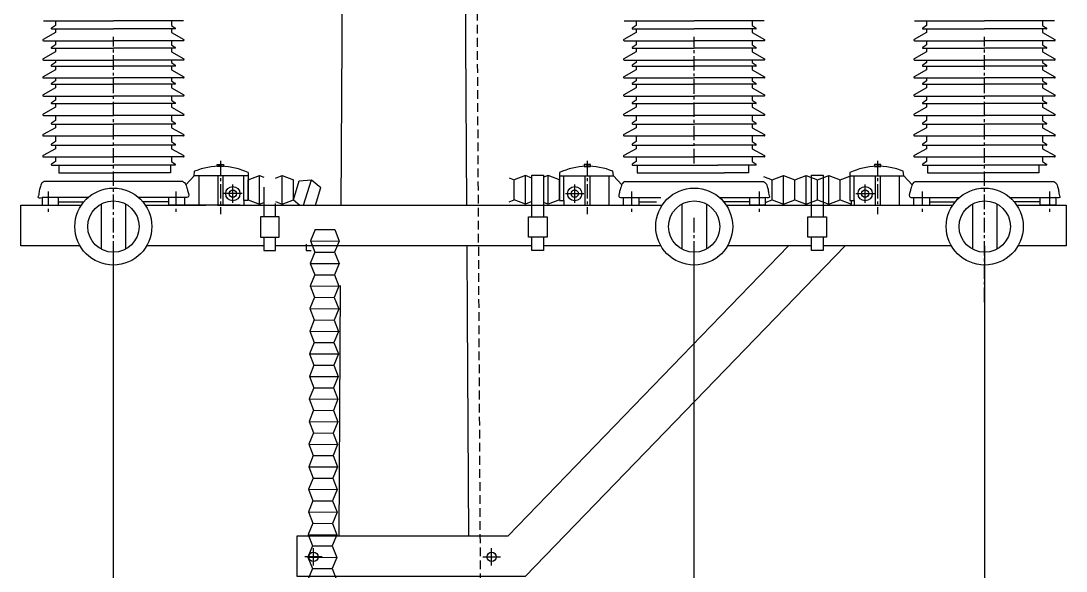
# Model space of a CAD drawing. Header units: inches. Extents: x -246336 to 136055, y -106871 to 69513.
# Drawn here: x -2405 to -606, y 66343 to 67291 of the extents above; entities that cross this region are included whole.
import ezdxf

# ---------------------------------------------------------------- set-up
doc = ezdxf.new("R2010")
doc.units = ezdxf.units.IN
doc.header["$MEASUREMENT"] = 0
doc.linetypes.add('CENTER', pattern=[2, 1.25, -0.25, 0.25, -0.25])
doc.linetypes.add('DASHED', pattern=[0.75, 0.5, -0.25])
doc.layers.add('Layer1', color=7, linetype='Continuous')
doc.layers.add('XA-TT1', color=7, linetype='Continuous')

# ---------------------------------------------------------------- blocks, each defined once
blk = doc.blocks.new('A$C7E9813FF')
at = {"layer": 'XA-TT1', "color": 251}
for p, q in [((7.7, 1128.8), (0, 1109.3)), ((7.7, 1128.8), (41.7, 1128.8)), ((7.7, 1128.8), (41.7, 1128.8)), ((41.7, 1128.8), (49.5, 1109.3)), ((0, 1109.3), (7.7, 1089.9)), ((0, 1109.3), (49.5, 1109.3)), ((49.5, 1109.3), (41.7, 1089.9)), ((7.7, 1089.9), (0, 1070.4)), ((7.7, 1089.9), (41.7, 1089.9)), ((7.7, 1089.9), (41.7, 1089.9)), ((41.7, 1089.9), (49.5, 1070.4)), ((0, 1070.4), (7.7, 1051)), ((0, 1070.4), (49.5, 1070.4)), ((49.5, 1070.4), (41.7, 1051)), ((7.7, 1051), (0, 1031.5)), ((7.7, 1051), (41.7, 1051)), ((7.7, 1051), (41.7, 1051)), ((41.7, 1051), (49.5, 1031.5)), ((0, 1031.5), (7.7, 1012)), ((0, 1031.5), (49.5, 1031.5)), ((49.5, 1031.5), (41.7, 1012)), ((7.7, 1012), (0, 992.6)), ((7.7, 1012), (41.7, 1012)), ((7.7, 1012), (41.7, 1012)), ((41.7, 1012), (49.5, 992.6)), ((0, 992.6), (7.7, 973.1)), ((0, 992.6), (49.5, 992.6)), ((49.5, 992.6), (41.7, 973.1)), ((7.7, 973.1), (0, 953.6)), ((7.7, 973.1), (41.7, 973.1)), ((7.7, 973.1), (41.7, 973.1)), ((41.7, 973.1), (49.5, 953.6)), ((0, 953.6), (7.7, 934.2)), ((0, 953.6), (49.5, 953.6)), ((49.5, 953.6), (41.7, 934.2)), ((7.7, 934.2), (0, 914.7)), ((7.7, 934.2), (41.7, 934.2)), ((7.7, 934.2), (41.7, 934.2)), ((41.7, 934.2), (49.5, 914.7)), ((0, 914.7), (7.7, 895.3)), ((0, 914.7), (49.5, 914.7)), ((49.5, 914.7), (41.7, 895.3)), ((7.7, 895.3), (0, 875.8)), ((7.7, 895.3), (41.7, 895.3)), ((7.7, 895.3), (41.7, 895.3)), ((41.7, 895.3), (49.5, 875.8)), ((0, 875.8), (7.7, 856.3)), ((0, 875.8), (49.5, 875.8)), ((49.5, 875.8), (41.7, 856.3)), ((7.7, 856.3), (0, 836.9)), ((7.7, 856.3), (41.7, 856.3)), ((7.7, 856.3), (41.7, 856.3)), ((41.7, 856.3), (49.5, 836.9)), ((0, 836.9), (7.7, 817.4)), ((0, 836.9), (49.5, 836.9)), ((49.5, 836.9), (41.7, 817.4)), ((7.7, 817.4), (0, 797.9)), ((7.7, 817.4), (41.7, 817.4)), ((7.7, 817.4), (41.7, 817.4)), ((41.7, 817.4), (49.5, 797.9)), ((0, 797.9), (7.7, 778.5)), ((0, 797.9), (49.5, 797.9)), ((49.5, 797.9), (41.7, 778.5)), ((7.7, 778.5), (0, 759)), ((7.7, 778.5), (41.7, 778.5)), ((7.7, 778.5), (41.7, 778.5)), ((41.7, 778.5), (49.5, 759)), ((0, 759), (7.7, 739.6)), ((0, 759), (49.5, 759)), ((49.5, 759), (41.7, 739.6)), ((7.7, 739.6), (0, 720.1)), ((7.7, 739.6), (41.7, 739.6)), ((7.7, 739.6), (41.7, 739.6)), ((41.7, 739.6), (49.5, 720.1)), ((0, 720.1), (7.7, 700.6)), ((0, 720.1), (49.5, 720.1)), ((49.5, 720.1), (41.7, 700.6)), ((7.7, 700.6), (0, 681.2)), ((7.7, 700.6), (41.7, 700.6)), ((7.7, 700.6), (41.7, 700.6)), ((41.7, 700.6), (49.5, 681.2)), ((0, 681.2), (7.7, 661.7)), ((0, 681.2), (49.5, 681.2)), ((49.5, 681.2), (41.7, 661.7)), ((7.7, 661.7), (0, 642.2)), ((7.7, 661.7), (41.7, 661.7)), ((7.7, 661.7), (41.7, 661.7)), ((41.7, 661.7), (49.5, 642.2)), ((0, 642.2), (7.7, 622.8)), ((0, 642.2), (49.5, 642.2)), ((49.5, 642.2), (41.7, 622.8)), ((7.7, 622.8), (0, 603.3)), ((7.7, 622.8), (41.7, 622.8)), ((7.7, 622.8), (41.7, 622.8)), ((41.7, 622.8), (49.5, 603.3)), ((0, 603.3), (7.7, 583.9)), ((0, 603.3), (49.5, 603.3)), ((49.5, 603.3), (41.7, 583.9)), ((7.7, 583.9), (0, 564.4)), ((7.7, 583.9), (41.7, 583.9)), ((7.7, 583.9), (41.7, 583.9)), ((41.7, 583.9), (49.5, 564.4)), ((0, 564.4), (7.7, 544.9)), ((0, 564.4), (49.5, 564.4)), ((49.5, 564.4), (41.7, 544.9)), ((7.7, 544.9), (0, 525.5)), ((7.7, 544.9), (41.7, 544.9)), ((7.7, 544.9), (41.7, 544.9)), ((41.7, 544.9), (49.5, 525.5)), ((0, 525.5), (7.7, 506)), ((0, 525.5), (49.5, 525.5)), ((49.5, 525.5), (41.7, 506)), ((7.7, 506), (0, 486.6)), ((7.7, 506), (41.7, 506)), ((7.7, 506), (41.7, 506)), ((41.7, 506), (49.5, 486.6)), ((0, 486.6), (7.7, 467.1)), ((0, 486.6), (49.5, 486.6)), ((49.5, 486.6), (41.7, 467.1)), ((7.7, 467.1), (0, 447.6)), ((7.7, 467.1), (41.7, 467.1)), ((7.7, 467.1), (41.7, 467.1)), ((41.7, 467.1), (49.5, 447.6)), ((0, 447.6), (7.7, 428.2)), ((0, 447.6), (49.5, 447.6)), ((49.5, 447.6), (41.7, 428.2)), ((7.7, 428.2), (0, 408.7)), ((7.7, 428.2), (41.7, 428.2)), ((7.7, 428.2), (41.7, 428.2)), ((41.7, 428.2), (49.5, 408.7)), ((0, 408.7), (7.7, 389.2)), ((0, 408.7), (49.5, 408.7)), ((49.5, 408.7), (41.7, 389.2)), ((7.7, 389.2), (0, 369.8)), ((7.7, 389.2), (41.7, 389.2)), ((7.7, 389.2), (41.7, 389.2)), ((41.7, 389.2), (49.5, 369.8)), ((0, 369.8), (7.7, 350.3)), ((0, 369.8), (49.5, 369.8)), ((49.5, 369.8), (41.7, 350.3)), ((7.7, 350.3), (0, 330.9)), ((7.7, 350.3), (41.7, 350.3)), ((7.7, 350.3), (41.7, 350.3)), ((41.7, 350.3), (49.5, 330.9)), ((0, 330.9), (7.7, 311.4)), ((0, 330.9), (49.5, 330.9)), ((49.5, 330.9), (41.7, 311.4)), ((7.7, 311.4), (0, 291.9)), ((7.7, 311.4), (41.7, 311.4)), ((7.7, 311.4), (41.7, 311.4)), ((41.7, 311.4), (49.5, 291.9)), ((0, 291.9), (49.5, 291.9)), ((0, 291.9), (7.7, 272.5)), ((49.5, 291.9), (41.7, 272.5)), ((7.7, 272.5), (0, 253)), ((7.7, 272.5), (41.7, 272.5)), ((7.7, 272.5), (41.7, 272.5)), ((41.7, 272.5), (49.5, 253)), ((0, 253), (7.7, 233.5)), ((0, 253), (49.5, 253)), ((49.5, 253), (41.7, 233.5)), ((7.7, 233.5), (0, 214.1)), ((7.7, 233.5), (41.7, 233.5)), ((7.7, 233.5), (41.7, 233.5)), ((41.7, 233.5), (49.5, 214.1)), ((0, 214.1), (7.7, 194.6)), ((0, 214.1), (49.5, 214.1)), ((49.5, 214.1), (41.7, 194.6)), ((7.7, 194.6), (0, 175.2)), ((7.7, 194.6), (41.7, 194.6)), ((7.7, 194.6), (41.7, 194.6)), ((41.7, 194.6), (49.5, 175.2)), ((0, 175.2), (7.7, 155.7)), ((0, 175.2), (49.5, 175.2)), ((49.5, 175.2), (41.7, 155.7)), ((7.7, 155.7), (0, 136.2)), ((7.7, 155.7), (41.7, 155.7)), ((7.7, 155.7), (41.7, 155.7)), ((41.7, 155.7), (49.5, 136.2)), ((0, 136.2), (7.7, 116.8)), ((0, 136.2), (49.5, 136.2)), ((49.5, 136.2), (41.7, 116.8)), ((7.7, 116.8), (0, 97.3)), ((7.7, 116.8), (41.7, 116.8)), ((7.7, 116.8), (41.7, 116.8)), ((41.7, 116.8), (49.5, 97.3)), ((0, 97.3), (7.7, 77.8)), ((0, 97.3), (49.5, 97.3)), ((49.5, 97.3), (41.7, 77.8)), ((7.7, 77.8), (0, 58.4)), ((7.7, 77.8), (41.7, 77.8)), ((7.7, 77.8), (41.7, 77.8)), ((41.7, 77.8), (49.5, 58.4)), ((0, 58.4), (7.7, 38.9)), ((0, 58.4), (49.5, 58.4)), ((49.5, 58.4), (41.7, 38.9)), ((7.7, 38.9), (0, 19.5)), ((7.7, 38.9), (41.7, 38.9)), ((7.7, 38.9), (41.7, 38.9)), ((41.7, 38.9), (49.5, 19.5)), ((0, 19.5), (7.7, 0)), ((0, 19.5), (49.5, 19.5)), ((49.5, 19.5), (41.7, 0)), ((7.7, 0), (41.7, 0)), ((7.7, 0), (41.7, 0))]:
    blk.add_line(p, q, dxfattribs=at)

msp = doc.modelspace()

# ---------------------------------------------------------------- linework, layer by layer
at = {"layer": 'Layer1', "color": 8, "linetype": 'Continuous'}
for p, q in [((-2366.545, 67291.133), (-2246.043, 67291.133)), ((-2345.865, 67283.43), (-2352.646, 67278.804)), ((-2345.865, 67291.133), (-2345.865, 67283.43)), ((-2125.54, 67291.133), (-2246.043, 67291.133)), ((-2146.22, 67291.133), (-2146.22, 67283.43)), ((-2146.22, 67283.43), (-2139.439, 67278.804)), ((-1366.545, 67291.133), (-1246.043, 67291.133)), ((-1345.865, 67283.43), (-1352.646, 67278.804)), ((-1345.865, 67291.133), (-1345.865, 67283.43)), ((-1125.54, 67291.133), (-1246.043, 67291.133)), ((-1146.22, 67291.133), (-1146.22, 67283.43)), ((-1146.22, 67283.43), (-1139.439, 67278.804)), ((-866.545, 67291.133), (-746.043, 67291.133)), ((-845.865, 67283.43), (-852.646, 67278.804)), ((-845.865, 67291.133), (-845.865, 67283.43)), ((-625.54, 67291.133), (-746.043, 67291.133)), ((-646.22, 67291.133), (-646.22, 67283.43)), ((-646.22, 67283.43), (-639.439, 67278.804)), ((-2345.865, 67270.951), (-2367.122, 67259.235)), ((-2352.197, 67277.349), (-2246.043, 67277.349)), ((-2345.865, 67277.349), (-2345.865, 67270.951)), ((-2139.888, 67277.349), (-2246.043, 67277.349)), ((-2146.22, 67277.349), (-2146.22, 67270.951)), ((-2146.22, 67270.951), (-2124.963, 67259.235)), ((-1345.865, 67270.951), (-1367.122, 67259.235)), ((-1352.197, 67277.349), (-1246.043, 67277.349)), ((-1345.865, 67277.349), (-1345.865, 67270.951)), ((-1139.888, 67277.349), (-1246.043, 67277.349)), ((-1146.22, 67277.349), (-1146.22, 67270.951)), ((-1146.22, 67270.951), (-1124.963, 67259.235)), ((-845.865, 67270.951), (-867.122, 67259.235)), ((-852.197, 67277.349), (-746.043, 67277.349)), ((-845.865, 67277.349), (-845.865, 67270.951)), ((-639.888, 67277.349), (-746.043, 67277.349)), ((-646.22, 67277.349), (-646.22, 67270.951)), ((-646.22, 67270.951), (-624.963, 67259.235)), ((-2366.545, 67256.994), (-2246.043, 67256.994)), ((-2345.865, 67250.183), (-2352.646, 67245.556)), ((-2345.865, 67256.994), (-2345.865, 67250.183)), ((-2125.54, 67256.994), (-2246.043, 67256.994)), ((-2146.22, 67256.994), (-2146.22, 67250.183)), ((-2146.22, 67250.183), (-2139.439, 67245.556)), ((-1366.545, 67256.994), (-1246.043, 67256.994)), ((-1345.865, 67250.183), (-1352.646, 67245.556)), ((-1345.865, 67256.994), (-1345.865, 67250.183)), ((-1125.54, 67256.994), (-1246.043, 67256.994)), ((-1146.22, 67256.994), (-1146.22, 67250.183)), ((-1146.22, 67250.183), (-1139.439, 67245.556)), ((-866.545, 67256.994), (-746.043, 67256.994)), ((-845.865, 67250.183), (-852.646, 67245.556)), ((-845.865, 67256.994), (-845.865, 67250.183)), ((-625.54, 67256.994), (-746.043, 67256.994)), ((-646.22, 67256.994), (-646.22, 67250.183)), ((-646.22, 67250.183), (-639.439, 67245.556)), ((-2345.865, 67237.704), (-2367.122, 67225.988)), ((-2352.197, 67244.102), (-2246.043, 67244.102)), ((-2345.865, 67244.102), (-2345.865, 67237.704)), ((-2139.888, 67244.102), (-2246.043, 67244.102)), ((-2146.22, 67244.102), (-2146.22, 67237.704)), ((-2146.22, 67237.704), (-2124.963, 67225.988)), ((-1345.865, 67237.704), (-1367.122, 67225.988)), ((-1352.197, 67244.102), (-1246.043, 67244.102)), ((-1345.865, 67244.102), (-1345.865, 67237.704)), ((-1139.888, 67244.102), (-1246.043, 67244.102)), ((-1146.22, 67244.102), (-1146.22, 67237.704)), ((-1146.22, 67237.704), (-1124.963, 67225.988)), ((-845.865, 67237.704), (-867.122, 67225.988)), ((-852.197, 67244.102), (-746.043, 67244.102)), ((-845.865, 67244.102), (-845.865, 67237.704)), ((-639.888, 67244.102), (-746.043, 67244.102)), ((-646.22, 67244.102), (-646.22, 67237.704)), ((-646.22, 67237.704), (-624.963, 67225.988)), ((-2366.545, 67223.747), (-2246.043, 67223.747)), ((-2345.865, 67219.24), (-2352.646, 67214.613)), ((-2352.197, 67213.159), (-2246.043, 67213.159)), ((-2345.865, 67223.747), (-2345.865, 67219.24)), ((-2345.865, 67213.159), (-2345.865, 67206.761)), ((-2125.54, 67223.747), (-2246.043, 67223.747)), ((-2139.888, 67213.159), (-2246.043, 67213.159)), ((-2146.22, 67223.747), (-2146.22, 67219.24)), ((-2146.22, 67219.24), (-2139.439, 67214.613)), ((-2146.22, 67213.159), (-2146.22, 67206.761)), ((-1366.545, 67223.747), (-1246.043, 67223.747)), ((-1345.865, 67219.24), (-1352.646, 67214.613)), ((-1352.197, 67213.159), (-1246.043, 67213.159)), ((-1345.865, 67223.747), (-1345.865, 67219.24)), ((-1345.865, 67213.159), (-1345.865, 67206.761)), ((-1125.54, 67223.747), (-1246.043, 67223.747)), ((-1139.888, 67213.159), (-1246.043, 67213.159)), ((-1146.22, 67223.747), (-1146.22, 67219.24)), ((-1146.22, 67219.24), (-1139.439, 67214.613)), ((-1146.22, 67213.159), (-1146.22, 67206.761)), ((-866.545, 67223.747), (-746.043, 67223.747)), ((-845.865, 67219.24), (-852.646, 67214.613)), ((-852.197, 67213.159), (-746.043, 67213.159)), ((-845.865, 67223.747), (-845.865, 67219.24)), ((-845.865, 67213.159), (-845.865, 67206.761)), ((-625.54, 67223.747), (-746.043, 67223.747)), ((-639.888, 67213.159), (-746.043, 67213.159)), ((-646.22, 67223.747), (-646.22, 67219.24)), ((-646.22, 67219.24), (-639.439, 67214.613)), ((-646.22, 67213.159), (-646.22, 67206.761)), ((-2345.865, 67206.761), (-2367.122, 67195.044)), ((-2366.545, 67192.804), (-2246.043, 67192.804)), ((-2345.865, 67192.804), (-2345.865, 67188.071)), ((-2125.54, 67192.804), (-2246.043, 67192.804)), ((-2146.22, 67206.761), (-2124.963, 67195.044)), ((-2146.22, 67192.804), (-2146.22, 67188.071)), ((-1345.865, 67206.761), (-1367.122, 67195.044)), ((-1366.545, 67192.804), (-1246.043, 67192.804)), ((-1345.865, 67192.804), (-1345.865, 67188.071)), ((-1125.54, 67192.804), (-1246.043, 67192.804)), ((-1146.22, 67206.761), (-1124.963, 67195.044)), ((-1146.22, 67192.804), (-1146.22, 67188.071)), ((-845.865, 67206.761), (-867.122, 67195.044)), ((-866.545, 67192.804), (-746.043, 67192.804)), ((-845.865, 67192.804), (-845.865, 67188.071)), ((-625.54, 67192.804), (-746.043, 67192.804)), ((-646.22, 67206.761), (-624.963, 67195.044)), ((-646.22, 67192.804), (-646.22, 67188.071)), ((-2345.865, 67175.593), (-2367.122, 67163.876)), ((-2345.865, 67188.071), (-2352.646, 67183.445)), ((-2352.197, 67181.991), (-2246.043, 67181.991)), ((-2345.865, 67181.991), (-2345.865, 67175.593)), ((-2139.888, 67181.991), (-2246.043, 67181.991)), ((-2146.22, 67188.071), (-2139.439, 67183.445)), ((-2146.22, 67181.991), (-2146.22, 67175.593)), ((-2146.22, 67175.593), (-2124.963, 67163.876)), ((-1345.865, 67175.593), (-1367.122, 67163.876)), ((-1345.865, 67188.071), (-1352.646, 67183.445)), ((-1352.197, 67181.991), (-1246.043, 67181.991)), ((-1345.865, 67181.991), (-1345.865, 67175.593)), ((-1139.888, 67181.991), (-1246.043, 67181.991)), ((-1146.22, 67188.071), (-1139.439, 67183.445)), ((-1146.22, 67181.991), (-1146.22, 67175.593)), ((-1146.22, 67175.593), (-1124.963, 67163.876)), ((-845.865, 67175.593), (-867.122, 67163.876)), ((-845.865, 67188.071), (-852.646, 67183.445)), ((-852.197, 67181.991), (-746.043, 67181.991)), ((-845.865, 67181.991), (-845.865, 67175.593)), ((-639.888, 67181.991), (-746.043, 67181.991)), ((-646.22, 67188.071), (-639.439, 67183.445)), ((-646.22, 67181.991), (-646.22, 67175.593)), ((-646.22, 67175.593), (-624.963, 67163.876)), ((-2366.545, 67161.636), (-2246.043, 67161.636)), ((-2345.865, 67161.636), (-2345.865, 67154.824)), ((-2125.54, 67161.636), (-2246.043, 67161.636)), ((-2146.22, 67161.636), (-2146.22, 67154.824)), ((-1366.545, 67161.636), (-1246.043, 67161.636)), ((-1345.865, 67161.636), (-1345.865, 67154.824)), ((-1125.54, 67161.636), (-1246.043, 67161.636)), ((-1146.22, 67161.636), (-1146.22, 67154.824)), ((-866.545, 67161.636), (-746.043, 67161.636)), ((-845.865, 67161.636), (-845.865, 67154.824)), ((-625.54, 67161.636), (-746.043, 67161.636)), ((-646.22, 67161.636), (-646.22, 67154.824)), ((-2345.865, 67142.346), (-2367.122, 67130.629)), ((-2345.865, 67154.824), (-2352.646, 67150.198)), ((-2352.197, 67148.744), (-2246.043, 67148.744)), ((-2345.865, 67148.744), (-2345.865, 67142.346)), ((-2139.888, 67148.744), (-2246.043, 67148.744)), ((-2146.22, 67154.824), (-2139.439, 67150.198)), ((-2146.22, 67148.744), (-2146.22, 67142.346)), ((-2146.22, 67142.346), (-2124.963, 67130.629)), ((-1345.865, 67142.346), (-1367.122, 67130.629)), ((-1345.865, 67154.824), (-1352.646, 67150.198)), ((-1352.197, 67148.744), (-1246.043, 67148.744)), ((-1345.865, 67148.744), (-1345.865, 67142.346)), ((-1139.888, 67148.744), (-1246.043, 67148.744)), ((-1146.22, 67154.824), (-1139.439, 67150.198)), ((-1146.22, 67148.744), (-1146.22, 67142.346)), ((-1146.22, 67142.346), (-1124.963, 67130.629)), ((-845.865, 67142.346), (-867.122, 67130.629)), ((-845.865, 67154.824), (-852.646, 67150.198)), ((-852.197, 67148.744), (-746.043, 67148.744)), ((-845.865, 67148.744), (-845.865, 67142.346)), ((-639.888, 67148.744), (-746.043, 67148.744)), ((-646.22, 67154.824), (-639.439, 67150.198)), ((-646.22, 67148.744), (-646.22, 67142.346)), ((-646.22, 67142.346), (-624.963, 67130.629)), ((-2366.545, 67128.388), (-2246.043, 67128.388)), ((-2345.865, 67127.953), (-2345.865, 67119.495)), ((-2125.54, 67128.388), (-2246.043, 67128.388)), ((-2146.22, 67127.953), (-2146.22, 67119.495)), ((-1366.545, 67128.388), (-1246.043, 67128.388)), ((-1345.865, 67127.953), (-1345.865, 67119.495)), ((-1125.54, 67128.388), (-1246.043, 67128.388)), ((-1146.22, 67127.953), (-1146.22, 67119.495)), ((-866.545, 67128.388), (-746.043, 67128.388)), ((-845.865, 67127.953), (-845.865, 67119.495)), ((-625.54, 67128.388), (-746.043, 67128.388)), ((-646.22, 67127.953), (-646.22, 67119.495)), ((-2345.865, 67107.017), (-2367.122, 67095.3)), ((-2345.865, 67119.495), (-2352.646, 67114.869)), ((-2352.197, 67113.415), (-2246.043, 67113.415)), ((-2345.865, 67113.415), (-2345.865, 67107.017)), ((-2139.888, 67113.415), (-2246.043, 67113.415)), ((-2146.22, 67119.495), (-2139.439, 67114.869)), ((-2146.22, 67113.415), (-2146.22, 67107.017)), ((-2146.22, 67107.017), (-2124.963, 67095.3)), ((-1345.865, 67107.017), (-1367.122, 67095.3)), ((-1345.865, 67119.495), (-1352.646, 67114.869)), ((-1352.197, 67113.415), (-1246.043, 67113.415)), ((-1345.865, 67113.415), (-1345.865, 67107.017)), ((-1139.888, 67113.415), (-1246.043, 67113.415)), ((-1146.22, 67119.495), (-1139.439, 67114.869)), ((-1146.22, 67113.415), (-1146.22, 67107.017)), ((-1146.22, 67107.017), (-1124.963, 67095.3)), ((-845.865, 67107.017), (-867.122, 67095.3)), ((-845.865, 67119.495), (-852.646, 67114.869)), ((-852.197, 67113.415), (-746.043, 67113.415)), ((-845.865, 67113.415), (-845.865, 67107.017)), ((-639.888, 67113.415), (-746.043, 67113.415)), ((-646.22, 67119.495), (-639.439, 67114.869)), ((-646.22, 67113.415), (-646.22, 67107.017)), ((-646.22, 67107.017), (-624.963, 67095.3)), ((-2366.545, 67093.059), (-2246.043, 67093.059)), ((-2345.865, 67093.059), (-2345.865, 67083.249)), ((-2125.54, 67093.059), (-2246.043, 67093.059)), ((-2146.22, 67093.059), (-2146.22, 67083.249)), ((-1366.545, 67093.059), (-1246.043, 67093.059)), ((-1345.865, 67093.059), (-1345.865, 67083.249)), ((-1125.54, 67093.059), (-1246.043, 67093.059)), ((-1146.22, 67093.059), (-1146.22, 67083.249)), ((-866.545, 67093.059), (-746.043, 67093.059)), ((-845.865, 67093.059), (-845.865, 67083.249)), ((-625.54, 67093.059), (-746.043, 67093.059)), ((-646.22, 67093.059), (-646.22, 67083.249)), ((-2345.865, 67070.77), (-2367.122, 67059.054)), ((-2345.865, 67083.249), (-2352.646, 67078.622)), ((-2352.197, 67077.168), (-2246.043, 67077.168)), ((-2345.865, 67077.168), (-2345.865, 67070.77)), ((-2139.888, 67077.168), (-2246.043, 67077.168)), ((-2146.22, 67083.249), (-2139.439, 67078.622)), ((-2146.22, 67077.168), (-2146.22, 67070.77)), ((-2146.22, 67070.77), (-2124.963, 67059.054)), ((-1345.865, 67070.77), (-1367.122, 67059.054)), ((-1345.865, 67083.249), (-1352.646, 67078.622)), ((-1352.197, 67077.168), (-1246.043, 67077.168)), ((-1345.865, 67077.168), (-1345.865, 67070.77)), ((-1139.888, 67077.168), (-1246.043, 67077.168)), ((-1146.22, 67083.249), (-1139.439, 67078.622)), ((-1146.22, 67077.168), (-1146.22, 67070.77)), ((-1146.22, 67070.77), (-1124.963, 67059.054)), ((-845.865, 67070.77), (-867.122, 67059.054)), ((-845.865, 67083.249), (-852.646, 67078.622)), ((-852.197, 67077.168), (-746.043, 67077.168)), ((-845.865, 67077.168), (-845.865, 67070.77)), ((-639.888, 67077.168), (-746.043, 67077.168)), ((-646.22, 67083.249), (-639.439, 67078.622)), ((-646.22, 67077.168), (-646.22, 67070.77)), ((-646.22, 67070.77), (-624.963, 67059.054)), ((-2366.545, 67056.813), (-2246.043, 67056.813)), ((-2345.865, 67048.837), (-2352.646, 67044.211)), ((-2345.865, 67056.813), (-2345.865, 67048.837)), ((-2125.54, 67056.813), (-2246.043, 67056.813)), ((-2146.22, 67056.813), (-2146.22, 67048.837)), ((-2146.22, 67048.837), (-2139.439, 67044.211)), ((-1366.545, 67056.813), (-1246.043, 67056.813)), ((-1345.865, 67048.837), (-1352.646, 67044.211)), ((-1345.865, 67056.813), (-1345.865, 67048.837)), ((-1222.218, 67056.813), (-1246.043, 67056.813)), ((-1125.54, 67056.813), (-1222.218, 67056.813)), ((-1146.22, 67056.813), (-1146.22, 67048.837)), ((-1146.22, 67048.837), (-1139.439, 67044.211)), ((-866.545, 67056.813), (-746.043, 67056.813)), ((-845.865, 67048.837), (-852.646, 67044.211)), ((-845.865, 67056.813), (-845.865, 67048.837)), ((-625.54, 67056.813), (-746.043, 67056.813)), ((-646.22, 67056.813), (-646.22, 67048.837)), ((-646.22, 67048.837), (-639.439, 67044.211)), ((-2352.197, 67042.757), (-2246.043, 67042.757)), ((-2139.888, 67042.757), (-2246.043, 67042.757)), ((-1352.197, 67042.757), (-1205.467, 67042.757)), ((-1139.888, 67042.757), (-1205.467, 67042.757)), ((-852.197, 67042.757), (-746.043, 67042.757)), ((-639.888, 67042.757), (-746.043, 67042.757))]:
    msp.add_line(p, q, dxfattribs=at)
at = {"layer": 'Layer1', "color": 9, "linetype": 'CENTER', "ltscale": 20}
for p, q in [((-2246.043, 66806.926), (-2246.043, 67263.524)), ((-1246.043, 67045.654), (-1246.043, 67263.524)), ((-746.043, 66806.926), (-746.043, 67263.524)), ((-2061.643, 67050.18), (-2061.643, 66958.15)), ((-1430.442, 67050.18), (-1430.442, 66958.15)), ((-930.442, 67050.18), (-930.442, 66958.15)), ((-2358.027, 66997.315), (-2358.027, 66961.629)), ((-2138.389, 66997.315), (-2138.389, 66961.629)), ((-1353.696, 66997.315), (-1353.696, 66961.629)), ((-1134.058, 66997.315), (-1134.058, 66961.629)), ((-853.696, 66997.315), (-853.696, 66961.629)), ((-634.058, 66997.315), (-634.058, 66961.629)), ((-1246.043, 66806.926), (-1246.043, 66956.517))]:
    msp.add_line(p, q, dxfattribs=at)
at = {"layer": 'Layer1', "color": 9, "linetype": 'Continuous'}
for p, q in [((-2339.677, 67042.757), (-2339.677, 67029.287)), ((-2147.9, 67042.757), (-2147.9, 67029.287)), ((-2106.912, 67024.223), (-2106.124, 67032.089)), ((-1385.173, 67024.223), (-1385.961, 67032.089)), ((-1344.185, 67042.757), (-1344.185, 67029.287)), ((-1152.408, 67042.757), (-1152.408, 67029.287)), ((-885.173, 67024.223), (-885.961, 67032.089)), ((-844.185, 67042.757), (-844.185, 67029.287)), ((-652.408, 67042.757), (-652.408, 67029.287)), ((-2126.521, 67014.391), (-2365.274, 67014.391)), ((-2339.677, 67029.287), (-2246.043, 67029.287)), ((-2147.9, 67029.287), (-2246.043, 67029.287)), ((-2106.912, 67024.223), (-2121.302, 67008.833)), ((-2014.005, 67024.223), (-2106.912, 67024.223)), ((-2099.038, 67024.223), (-2099.038, 66973.881)), ((-2066.363, 67024.223), (-2066.363, 66973.881)), ((-2057.703, 67024.223), (-2057.703, 66973.881)), ((-2021.485, 66981.747), (-2021.485, 67024.223)), ((-2014.005, 67029.729), (-2014.005, 67024.223)), ((-2014.005, 67024.223), (-2014.005, 66981.747)), ((-1478.08, 67029.729), (-1478.08, 67024.223)), ((-1478.08, 67024.223), (-1478.08, 66981.747)), ((-1478.08, 67024.223), (-1385.173, 67024.223)), ((-1470.6, 66981.747), (-1470.6, 67024.223)), ((-1434.382, 67024.223), (-1434.382, 66973.881)), ((-1425.722, 67024.223), (-1425.722, 66973.881)), ((-1393.047, 67024.223), (-1393.047, 66973.881)), ((-1385.173, 67024.223), (-1370.783, 67008.833)), ((-1365.564, 67014.391), (-1204.423, 67014.391)), ((-1344.185, 67029.287), (-1193.71, 67029.287)), ((-1204.423, 67014.391), (-1126.811, 67014.391)), ((-1152.408, 67029.287), (-1193.71, 67029.287)), ((-978.08, 67029.729), (-978.08, 67024.223)), ((-978.08, 67024.223), (-885.173, 67024.223)), ((-978.08, 67024.223), (-978.08, 66981.747)), ((-970.6, 66981.747), (-970.6, 67024.223)), ((-934.382, 67024.223), (-934.382, 66973.881)), ((-925.722, 67024.223), (-925.722, 66973.881)), ((-893.047, 67024.223), (-893.047, 66973.881)), ((-885.173, 67024.223), (-870.783, 67008.833)), ((-865.564, 67014.391), (-626.811, 67014.391)), ((-844.185, 67029.287), (-746.043, 67029.287)), ((-652.408, 67029.287), (-746.043, 67029.287)), ((-2040.381, 66977.618), (-2040.381, 67009.474)), ((-1451.704, 66977.618), (-1451.704, 67009.474)), ((-951.704, 66977.618), (-951.704, 67009.474)), ((-2289.608, 66986.86), (-2368.423, 66986.86)), ((-2368.423, 66986.86), (-2368.423, 66973.881)), ((-2341.096, 66986.86), (-2341.096, 66973.881)), ((-2341.096, 66979.215), (-2297.064, 66979.215)), ((-2123.662, 66986.86), (-2202.477, 66986.86)), ((-2150.989, 66979.215), (-2195.021, 66979.215)), ((-2150.989, 66986.86), (-2150.989, 66973.881)), ((-2123.662, 66986.86), (-2123.662, 66973.881)), ((-2024.453, 66993.546), (-2056.309, 66993.546)), ((-2014.005, 66981.747), (-2021.485, 66981.747)), ((-2021.485, 66981.747), (-2021.485, 66973.881)), ((-1478.08, 66981.747), (-1470.6, 66981.747)), ((-1470.6, 66981.747), (-1470.6, 66973.881)), ((-1467.632, 66993.546), (-1435.776, 66993.546)), ((-1368.423, 66986.86), (-1368.423, 66973.881)), ((-1368.423, 66986.86), (-1303.373, 66986.86)), ((-1341.096, 66986.86), (-1341.096, 66973.881)), ((-1341.096, 66979.215), (-1310.827, 66979.215)), ((-1202.477, 66986.86), (-1123.662, 66986.86)), ((-1150.989, 66979.215), (-1195.021, 66979.215)), ((-1150.989, 66986.86), (-1150.989, 66973.881)), ((-1123.662, 66986.86), (-1123.662, 66973.881)), ((-978.08, 66981.747), (-970.6, 66981.747)), ((-970.6, 66981.747), (-970.6, 66973.881)), ((-967.632, 66993.546), (-935.776, 66993.546)), ((-868.423, 66986.86), (-789.423, 66986.86)), ((-868.423, 66986.86), (-868.423, 66973.881)), ((-841.096, 66986.86), (-841.096, 66973.881)), ((-841.096, 66979.215), (-796.879, 66979.215)), ((-702.291, 66986.86), (-623.662, 66986.86)), ((-650.989, 66979.215), (-694.836, 66979.215)), ((-650.989, 66986.86), (-650.989, 66973.881)), ((-623.662, 66986.86), (-623.662, 66973.881)), ((-2368.423, 66973.881), (-2341.096, 66973.881)), ((-2123.662, 66973.881), (-2150.989, 66973.881)), ((-2027.812, 66973.881), (-2143.404, 66973.881)), ((-1464.273, 66973.881), (-1348.681, 66973.881)), ((-1368.423, 66973.881), (-1341.096, 66973.881)), ((-1123.662, 66973.881), (-1150.989, 66973.881)), ((-964.273, 66973.881), (-848.681, 66973.881)), ((-868.423, 66973.881), (-841.096, 66973.881)), ((-623.662, 66973.881), (-650.989, 66973.881))]:
    msp.add_line(p, q, dxfattribs=at)
at = {"layer": 'Layer1', "color": 9, "linetype": 'Continuous', "const_width": 0.0122}
for points in [[(-2352.197, 67042.757), (-2365.564, 67042.757), (-2365.564, 67013.405)], [(-2139.888, 67042.757), (-2126.521, 67042.757), (-2126.521, 67014.391)], [(-1352.197, 67042.757), (-1365.564, 67042.757), (-1365.564, 67014.391)], [(-1139.888, 67042.757), (-1126.521, 67042.757), (-1126.521, 67013.405)], [(-852.197, 67042.757), (-865.564, 67042.757), (-865.564, 67014.391)], [(-639.888, 67042.757), (-626.521, 67042.757), (-626.521, 67013.405)]]:
    msp.add_lwpolyline(points, dxfattribs=at)
at = {"layer": 'Layer1', "color": 9, "linetype": 'Continuous'}
for points in [[(-2056.446, 67040.539), (-2067.544, 67040.539), (-2067.544, 67043.887), (-2056.446, 67043.887)], [(-1435.639, 67040.539), (-1424.541, 67040.539), (-1424.541, 67043.887), (-1435.639, 67043.887)], [(-935.639, 67040.539), (-924.541, 67040.539), (-924.541, 67043.887), (-935.639, 67043.887)]]:
    msp.add_lwpolyline(points, close=True, dxfattribs=at)
for centre, radius in [((-2040.381, 66993.546), 12.204), ((-2040.381, 66993.546), 6.293), ((-1451.704, 66993.546), 12.204), ((-1451.704, 66993.546), 6.293), ((-951.704, 66993.546), 12.204), ((-951.704, 66993.546), 6.293)]:
    msp.add_circle(centre, radius, dxfattribs=at)
at = {"layer": 'Layer1', "color": 8, "linetype": 'Continuous'}
for centre, radius, start, end in [((-2352.197, 67278.146), 0.796, 124.30449, 270), ((-2139.888, 67278.146), 0.796, 270, 55.69551), ((-1352.197, 67278.146), 0.796, 124.30449, 270), ((-1139.888, 67278.146), 0.796, 270, 55.69551), ((-852.197, 67278.146), 0.796, 124.30449, 270), ((-639.888, 67278.146), 0.796, 270, 55.69551), ((-2366.545, 67258.189), 1.195, 118.863239, 270), ((-2125.54, 67258.189), 1.195, 270, 61.136761), ((-1366.545, 67258.189), 1.195, 118.863239, 270), ((-1125.54, 67258.189), 1.195, 270, 61.136761), ((-866.545, 67258.189), 1.195, 118.863239, 270), ((-625.54, 67258.189), 1.195, 270, 61.136761), ((-2352.197, 67244.899), 0.796, 124.30449, 270), ((-2139.888, 67244.899), 0.796, 270, 55.69551), ((-1352.197, 67244.899), 0.796, 124.30449, 270), ((-1139.888, 67244.899), 0.796, 270, 55.69551), ((-852.197, 67244.899), 0.796, 124.30449, 270), ((-639.888, 67244.899), 0.796, 270, 55.69551), ((-2366.545, 67224.941), 1.195, 118.863239, 270), ((-2352.197, 67213.955), 0.796, 124.30449, 270), ((-2139.888, 67213.955), 0.796, 270, 55.69551), ((-2125.54, 67224.941), 1.195, 270, 61.136761), ((-1366.545, 67224.941), 1.195, 118.863239, 270), ((-1352.197, 67213.955), 0.796, 124.30449, 270), ((-1139.888, 67213.955), 0.796, 270, 55.69551), ((-1125.54, 67224.941), 1.195, 270, 61.136761), ((-866.545, 67224.941), 1.195, 118.863239, 270), ((-852.197, 67213.955), 0.796, 124.30449, 270), ((-639.888, 67213.955), 0.796, 270, 55.69551), ((-625.54, 67224.941), 1.195, 270, 61.136761), ((-2366.545, 67193.998), 1.195, 118.863239, 270), ((-2125.54, 67193.998), 1.195, 270, 61.136761), ((-1366.545, 67193.998), 1.195, 118.863239, 270), ((-1125.54, 67193.998), 1.195, 270, 61.136761), ((-866.545, 67193.998), 1.195, 118.863239, 270), ((-625.54, 67193.998), 1.195, 270, 61.136761), ((-2352.197, 67182.787), 0.796, 124.30449, 270), ((-2139.888, 67182.787), 0.796, 270, 55.69551), ((-1352.197, 67182.787), 0.796, 124.30449, 270), ((-1139.888, 67182.787), 0.796, 270, 55.69551), ((-852.197, 67182.787), 0.796, 124.30449, 270), ((-639.888, 67182.787), 0.796, 270, 55.69551), ((-2366.545, 67162.83), 1.195, 118.863239, 270), ((-2125.54, 67162.83), 1.195, 270, 61.136761), ((-1366.545, 67162.83), 1.195, 118.863239, 270), ((-1125.54, 67162.83), 1.195, 270, 61.136761), ((-866.545, 67162.83), 1.195, 118.863239, 270), ((-625.54, 67162.83), 1.195, 270, 61.136761), ((-2352.197, 67149.54), 0.796, 124.30449, 270), ((-2139.888, 67149.54), 0.796, 270, 55.69551), ((-1352.197, 67149.54), 0.796, 124.30449, 270), ((-1139.888, 67149.54), 0.796, 270, 55.69551), ((-852.197, 67149.54), 0.796, 124.30449, 270), ((-639.888, 67149.54), 0.796, 270, 55.69551), ((-2366.545, 67129.583), 1.195, 118.863239, 270), ((-2125.54, 67129.583), 1.195, 270, 61.136761), ((-1366.545, 67129.583), 1.195, 118.863239, 270), ((-1125.54, 67129.583), 1.195, 270, 61.136761), ((-866.545, 67129.583), 1.195, 118.863239, 270), ((-625.54, 67129.583), 1.195, 270, 61.136761), ((-2352.197, 67114.211), 0.796, 124.30449, 270), ((-2139.888, 67114.211), 0.796, 270, 55.69551), ((-1352.197, 67114.211), 0.796, 124.30449, 270), ((-1139.888, 67114.211), 0.796, 270, 55.69551), ((-852.197, 67114.211), 0.796, 124.30449, 270), ((-639.888, 67114.211), 0.796, 270, 55.69551), ((-2366.545, 67094.254), 1.195, 118.863239, 270), ((-2125.54, 67094.254), 1.195, 270, 61.136761), ((-1366.545, 67094.254), 1.195, 118.863239, 270), ((-1125.54, 67094.254), 1.195, 270, 61.136761), ((-866.545, 67094.254), 1.195, 118.863239, 270), ((-625.54, 67094.254), 1.195, 270, 61.136761), ((-2352.197, 67077.965), 0.796, 124.30449, 270), ((-2139.888, 67077.965), 0.796, 270, 55.69551), ((-1352.197, 67077.965), 0.796, 124.30449, 270), ((-1139.888, 67077.965), 0.796, 270, 55.69551), ((-852.197, 67077.965), 0.796, 124.30449, 270), ((-639.888, 67077.965), 0.796, 270, 55.69551), ((-2366.545, 67058.007), 1.195, 118.863239, 270), ((-2125.54, 67058.007), 1.195, 270, 61.136761), ((-1366.545, 67058.007), 1.195, 118.863239, 270), ((-1125.54, 67058.007), 1.195, 270, 61.136761), ((-866.545, 67058.007), 1.195, 118.863239, 270), ((-625.54, 67058.007), 1.195, 270, 61.136761), ((-2352.197, 67043.553), 0.796, 124.30449, 270), ((-2139.888, 67043.553), 0.796, 270, 55.69551), ((-1352.197, 67043.553), 0.796, 124.30449, 270), ((-1139.888, 67043.553), 0.796, 270, 55.69551), ((-852.197, 67043.553), 0.796, 124.30449, 270), ((-639.888, 67043.553), 0.796, 270, 55.69551)]:
    msp.add_arc(centre, radius, start, end, dxfattribs=at)
at = {"layer": 'Layer1', "color": 9, "linetype": 'Continuous'}
for centre, start, end in [((-2062.722, 66927.185), 64.58857, 112.476656), ((-1429.363, 66927.185), 67.523344, 115.41143), ((-929.363, 66927.185), 67.523344, 115.41143)]:
    msp.add_arc(centre, 113.528, start, end, dxfattribs=at)
for points in [[(-2365.274, 67014.391), (-2368.423, 67012.031), (-2370.392, 67009.671), (-2371.573, 67006.131), (-2373.541, 66998.659), (-2375.116, 66990.006), (-2375.903, 66987.647), (-2368.423, 66986.86)], [(-2126.521, 67014.391), (-2123.806, 67012.639), (-2121.693, 67009.671), (-2120.15, 67005.506), (-2118.67, 67000.461), (-2116.842, 66993.677), (-2116.581, 66988.806), (-2123.662, 66986.86)], [(-1365.564, 67014.391), (-1368.279, 67012.639), (-1370.392, 67009.671), (-1371.935, 67005.506), (-1373.415, 67000.461), (-1375.243, 66993.677), (-1375.504, 66988.806), (-1368.423, 66986.86)], [(-1126.811, 67014.391), (-1123.662, 67012.031), (-1121.693, 67009.671), (-1120.512, 67006.131), (-1118.544, 66998.659), (-1116.969, 66990.006), (-1116.182, 66987.647), (-1123.662, 66986.86)], [(-865.564, 67014.391), (-868.279, 67012.639), (-870.392, 67009.671), (-871.935, 67005.506), (-873.415, 67000.461), (-875.243, 66993.677), (-875.504, 66988.806), (-868.423, 66986.86)], [(-626.811, 67014.391), (-623.662, 67012.031), (-621.693, 67009.671), (-620.512, 67006.131), (-618.544, 66998.659), (-616.969, 66990.006), (-616.182, 66987.647), (-623.662, 66986.86)]]:
    msp.add_spline(points, degree=3, dxfattribs=at)
at = {"layer": 'XA-TT1', "color": 251}
for p, q in [((-2014.005, 67017.19), (-1994.543, 67024.918)), ((-2014.005, 66983.19), (-2014.005, 67017.19)), ((-2014.005, 66983.19), (-2014.005, 67017.19)), ((-1994.543, 67024.918), (-1986.781, 67021.836)), ((-1994.543, 66975.462), (-1994.543, 67024.918)), ((-1966.781, 67020.486), (-1955.619, 67024.918)), ((-1955.619, 67024.918), (-1936.157, 67017.19)), ((-1955.619, 66975.462), (-1955.619, 67024.918)), ((-1936.157, 66983.19), (-1936.157, 67017.19)), ((-1936.157, 66983.19), (-1925.928, 67015.615)), ((-1925.928, 67015.615), (-1905.043, 67017.13)), ((-1918.686, 66973.881), (-1905.043, 67017.13)), ((-1905.043, 67017.13), (-1888.807, 67003.905)), ((-1564.854, 67020.735), (-1555.928, 67017.19)), ((-1536.466, 67024.918), (-1555.928, 67017.19)), ((-1555.928, 66983.19), (-1555.928, 67017.19)), ((-1555.928, 66983.19), (-1555.928, 67017.19)), ((-1525.304, 67020.486), (-1536.466, 67024.918)), ((-1536.466, 66975.462), (-1536.466, 67024.918)), ((-1497.542, 67024.918), (-1505.304, 67021.836)), ((-1497.542, 66975.462), (-1497.542, 67024.918)), ((-1478.08, 67017.19), (-1497.542, 67024.918)), ((-1478.08, 66983.19), (-1478.08, 67017.19)), ((-1478.08, 66983.19), (-1478.08, 67017.19)), ((-1126.521, 67023.105), (-1111.625, 67017.19)), ((-1111.625, 67017.19), (-1092.163, 67024.918)), ((-1111.625, 66983.19), (-1111.625, 67017.19)), ((-1111.625, 66983.19), (-1111.625, 67017.19)), ((-1092.163, 66975.462), (-1092.163, 67024.918)), ((-1092.163, 67024.918), (-1072.701, 67017.19)), ((-1072.701, 67017.19), (-1053.239, 67024.918)), ((-1072.701, 66983.19), (-1072.701, 67017.19)), ((-1072.701, 66983.19), (-1072.701, 67017.19)), ((-1053.239, 66975.462), (-1053.239, 67024.918)), ((-1053.239, 67024.918), (-1033.777, 67017.19)), ((-1033.777, 67017.19), (-1014.314, 67024.918)), ((-1033.777, 66983.19), (-1033.777, 67017.19)), ((-1033.777, 66983.19), (-1033.777, 67017.19)), ((-1014.314, 66975.462), (-1014.314, 67024.918)), ((-1014.314, 67024.918), (-994.852, 67017.19)), ((-994.852, 67017.19), (-978.08, 67023.85)), ((-994.852, 66983.19), (-994.852, 67017.19)), ((-1898.278, 66973.881), (-1888.807, 67003.905)), ((-2014.005, 66983.19), (-1994.543, 66975.462)), ((-1994.543, 66975.462), (-1986.781, 66978.544)), ((-1966.781, 66979.894), (-1955.619, 66975.462)), ((-1955.619, 66975.462), (-1936.157, 66983.19)), ((-1936.157, 66983.19), (-1924.729, 66973.881)), ((-1564.854, 66979.646), (-1555.928, 66983.19)), ((-1536.466, 66975.462), (-1555.928, 66983.19)), ((-1525.304, 66979.894), (-1536.466, 66975.462)), ((-1497.542, 66975.462), (-1505.304, 66978.544)), ((-1478.08, 66983.19), (-1497.542, 66975.462)), ((-1123.662, 66978.41), (-1111.625, 66983.19)), ((-1111.625, 66983.19), (-1092.163, 66975.462)), ((-1092.163, 66975.462), (-1072.701, 66983.19)), ((-1072.701, 66983.19), (-1053.239, 66975.462)), ((-1053.239, 66975.462), (-1033.777, 66983.19)), ((-1033.777, 66983.19), (-1014.314, 66975.462)), ((-1014.314, 66975.462), (-994.852, 66983.19)), ((-994.852, 66983.19), (-975.39, 66975.462)), ((-975.39, 66975.462), (-975.39, 66981.747)), ((-1886.55, 66367.92), (-1916.55, 66367.92)), ((-1901.55, 66352.92), (-1901.55, 66382.92)), ((-1609.747, 66367.92), (-1579.747, 66367.92)), ((-1594.747, 66352.92), (-1594.747, 66382.92))]:
    msp.add_line(p, q, dxfattribs=at)
at = {"layer": 'XA-TT1'}
for p, q in [((-2267.111, 66975.755), (-2267.111, 66898.075)), ((-2224.974, 66975.755), (-2224.974, 66898.075)), ((-1267.111, 66975.755), (-1267.111, 66898.075)), ((-1224.974, 66975.755), (-1224.974, 66898.075)), ((-766.925, 66975.755), (-766.925, 66898.075)), ((-724.789, 66975.755), (-724.789, 66898.075)), ((-605.728, 66973.881), (-605.728, 66903.881))]:
    msp.add_line(p, q, dxfattribs=at)
at = {"layer": 'XA-TT1', "color": 2}
for p, q in [((-2246.043, 66208.332), (-2246.043, 66903.881)), ((-1246.043, 66208.332), (-1246.043, 66903.881)), ((-745.857, 66208.332), (-745.857, 66903.881))]:
    msp.add_line(p, q, dxfattribs=at)
at = {"layer": 'XA-TT1', "color": 2, "linetype": 'DASHED', "ltscale": 30, "flags": 128}
msp.add_lwpolyline([(-2241.121, 68106.131, 0.57921701), (-2184.231, 68028.785), (-1979.59, 68028.785), (-1719.707, 68028.785, -0.3643918), (-1623.374, 67908.877), (-1568.522, 58270.814)], format="xyb", dxfattribs=at)
at = {"layer": 'XA-TT1', "flags": 128}
for points in [[(-1853.965, 66973.881), (-1847.203, 68103.881)], [(-1644.882, 68103.881), (-1638.12, 66973.881)], [(-986.336, 66903.881), (-1536.748, 66333.874), (-1929.835, 66333.874), (-1929.835, 66403.874), (-1566.463, 66403.874), (-1083.644, 66903.881)], [(-1637.66, 66903.881), (-1636.993, 66784.263)], [(-1857.214, 66403.874), (-1854.806, 66835.515)], [(-1636.993, 66784.263), (-1634.871, 66403.874)]]:
    msp.add_lwpolyline(points, dxfattribs=at)
at = {"layer": 'XA-TT1'}
for points in [[(-1525.304, 66953.479), (-1525.304, 67025.12), (-1505.304, 67025.12), (-1505.304, 66953.479)], [(-1044.213, 66953.479), (-1044.213, 67025.12), (-1024.213, 67025.12), (-1024.213, 66953.479)], [(-1986.781, 67004.487), (-1986.781, 66953.479)], [(-1966.781, 66953.479), (-1966.781, 66976.677)], [(-1986.781, 66918.58), (-1986.781, 66895.766), (-1966.781, 66895.766), (-1966.781, 66918.58)], [(-1914.272, 66906.383), (-1914.272, 66895.766), (-1905.364, 66895.766)], [(-1505.304, 66918.58), (-1505.304, 66895.766), (-1525.304, 66895.766), (-1525.304, 66918.58)], [(-1024.213, 66918.58), (-1024.213, 66895.766), (-1044.213, 66895.766), (-1044.213, 66918.58)]]:
    msp.add_lwpolyline(points, dxfattribs=at)
at = {"layer": 'XA-TT1', "color": 7, "flags": 128}
for points in [[(-2405.213, 66973.881), (-2301.052, 66973.881)], [(-2405.213, 66903.881), (-2405.213, 66973.881)], [(-2191.034, 66973.881), (-2086.781, 66973.881)], [(-2066.781, 66973.881), (-1853.965, 66973.881)], [(-1882.298, 66973.881), (-1633.472, 66973.881)], [(-1638.12, 66973.881), (-1301.052, 66973.881)], [(-1191.034, 66973.881), (-800.866, 66973.881)], [(-690.848, 66973.881), (-605.728, 66973.881)], [(-2303.5, 66903.881), (-2405.213, 66903.881)], [(-1986.781, 66903.881), (-2188.585, 66903.881)], [(-1912.173, 66903.881), (-1966.781, 66903.881)], [(-1914.272, 66903.881), (-1931.661, 66903.881)], [(-1633.472, 66903.881), (-1914.272, 66903.881)], [(-1525.304, 66903.881), (-1637.66, 66903.881)], [(-1303.5, 66903.881), (-1505.304, 66903.881)], [(-1044.213, 66903.881), (-1188.585, 66903.881)], [(-803.314, 66903.881), (-1024.213, 66903.881)], [(-605.728, 66903.881), (-688.4, 66903.881)]]:
    msp.add_lwpolyline(points, dxfattribs=at)
at = {"layer": 'XA-TT1'}
for points in [[(-1960.555, 66918.58), (-1960.555, 66953.479), (-1992.93, 66953.479), (-1992.93, 66918.58)], [(-1531.53, 66918.58), (-1531.53, 66953.479), (-1499.155, 66953.479), (-1499.155, 66918.58)], [(-1050.439, 66918.58), (-1050.439, 66953.479), (-1018.064, 66953.479), (-1018.064, 66918.58)]]:
    msp.add_lwpolyline(points, close=True, dxfattribs=at)
for centre, radius in [((-2246.043, 66936.915), 66.276), ((-1246.043, 66936.915), 66.276), ((-745.857, 66936.915), 66.276), ((-2246.043, 66936.915), 44.186), ((-1246.043, 66936.915), 44.186), ((-745.857, 66936.915), 44.186)]:
    msp.add_circle(centre, radius, dxfattribs=at)
at = {"layer": 'XA-TT1', "color": 251}
for centre in [(-1901.55, 66367.92), (-1594.747, 66367.92)]:
    msp.add_circle(centre, 8, dxfattribs=at)

# ---------------------------------------------------------------- block references
at = {"layer": 'XA-TT1', "rotation": 359.5464998854639}
msp.add_blockref('A$C7E9813FF', (-1915.426, 65803.104), dxfattribs=at)

doc.saveas('drawing.dxf')
